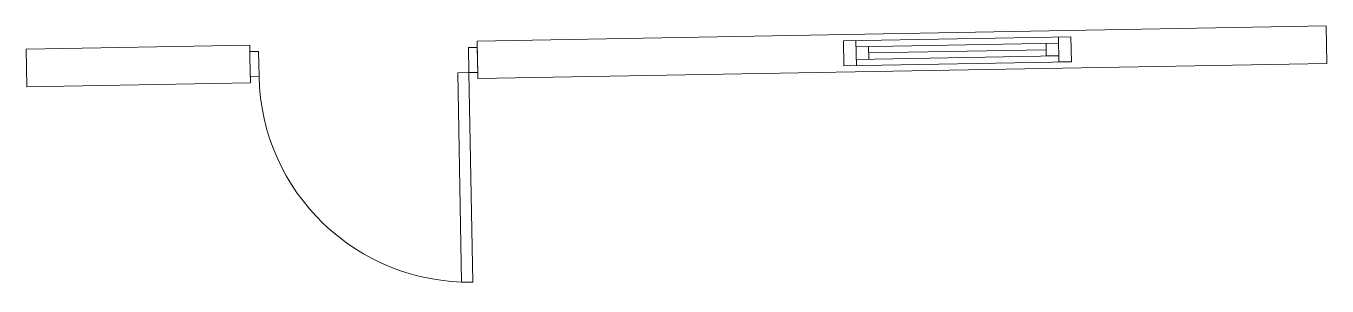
# Model space of a CAD drawing. Header units: millimetres. Extents: x 9 to 5213, y -870 to 173.
import ezdxf

# ---------------------------------------------------------------- set-up
doc = ezdxf.new("R2010")
doc.units = ezdxf.units.MM
doc.header["$LTSCALE"] = 50
doc.header["$PDMODE"] = 1
doc.header["$PDSIZE"] = -2
doc.layers.add('None', color=7, linetype='Continuous', lineweight=5)
doc.layers.add('NonPlot', color=7, linetype='Continuous', lineweight=5)

# ---------------------------------------------------------------- blocks, each defined once
blk = doc.blocks.new('Group')
at = {"layer": 'None', "color": 7, "linetype": 'Continuous', "lineweight": 5, "transparency": 33554687}
for p, q in [((-455, 50), (-455, -50)), ((455, 50), (455, -50))]:
    blk.add_line(p, q, dxfattribs=at)
blk = doc.blocks.new('Group-1')
at = {"color": 255, "linetype": 'Continuous', "lineweight": 5, "transparency": 33554687}
for points in [[(-455, 50), (-420, 50), (-420, -50), (-455, -50)], [(420, 50), (455, 50), (455, -50), (420, -50)]]:
    blk.add_wipeout(points, dxfattribs=at).dxf.layer = 'None'
at = {"layer": 'None', "color": 7, "linetype": 'Continuous', "lineweight": 5, "transparency": 33554687, "flags": 128}
for points in [[(-455, 50), (-420, 50), (-420, -50), (-455, -50)], [(420, 50), (455, 50), (455, -50), (420, -50)]]:
    blk.add_lwpolyline(points, close=True, dxfattribs=at)
blk = doc.blocks.new('Group-2')
at = {"layer": 'None', "color": 7, "transparency": 33554687}
blk.add_blockref('Group', (0, 0), dxfattribs=at)
blk.add_blockref('Group-1', (0, 0), dxfattribs=at)
at = {"layer": 'None', "color": 7, "linetype": 'Continuous', "lineweight": 5, "transparency": 33554687}
for p, q in [((-455, 50), (-420, 50)), ((-420, 50), (-420, -50)), ((455, 50), (420, 50)), ((420, 50), (420, -50)), ((-455, -50), (-420, -50)), ((455, -50), (420, -50))]:
    blk.add_line(p, q, dxfattribs=at)
blk = doc.blocks.new('Group-3')
at = {"color": 255, "linetype": 'Continuous', "lineweight": 5, "transparency": 33554687}
blk.add_wipeout([(375.55, -890), (375.55, -50), (420, -50), (420, -890)], dxfattribs=at).dxf.layer = 'None'
at = {"layer": 'None', "color": 7, "linetype": 'Continuous', "lineweight": 5, "transparency": 33554687, "flags": 128}
blk.add_lwpolyline([(375.55, -890), (375.55, -50), (420, -50), (420, -890)], close=True, dxfattribs=at)
blk = doc.blocks.new('Group-4')
at = {"layer": 'None', "color": 7, "transparency": 33554687}
blk.add_blockref('Group-3', (0, 0), dxfattribs=at)
at = {"layer": 'None', "color": 7, "linetype": 'Continuous', "lineweight": 5, "transparency": 33554687}
for p, q in [((375.55, -890), (375.55, -50)), ((375.55, -50), (420, -50)), ((420, -890), (420, -50)), ((375.55, -890), (420, -890))]:
    blk.add_line(p, q, dxfattribs=at)
blk = doc.blocks.new('Group-5')
at = {"layer": 'None', "color": 7, "transparency": 33554687}
blk.add_blockref('Group-4', (0, 0), dxfattribs=at)
blk = doc.blocks.new('door-in-symbol (2D)')
at = {"layer": 'None', "color": 7, "transparency": 33554687}
blk.add_blockref('Group-2', (0, 0), dxfattribs=at)
at = {"layer": 'None', "color": 7, "linetype": 'Continuous', "lineweight": 5, "transparency": 33554687}
blk.add_arc((420, -50), 840, 180, 270, dxfattribs=at)
at = {"layer": 'NonPlot', "color": 7, "linetype": 'Continuous', "lineweight": 5, "transparency": 33554687}
for p in [(-455, 0), (455, 0)]:
    blk.add_point(p, dxfattribs=at)
at = {"layer": 'None', "color": 7, "transparency": 33554687}
blk.add_blockref('Group-5', (0, 0), dxfattribs=at)
blk = doc.blocks.new('Rosetta-Door-Sym (2D)')
at = {"layer": 'None', "color": 7, "transparency": 33554687}
blk.add_blockref('door-in-symbol (2D)', (0, 0), dxfattribs=at)
blk = doc.blocks.new('Group-6')
at = {"layer": 'None', "color": 7, "linetype": 'Continuous', "lineweight": 5, "transparency": 33554687}
for p, q in [((1813.9, 111.7), (5210.7, 172.7)), ((5210.7, 172.7), (5213.3, 22.8)), ((1813.9, 111.7), (1816.6, -38.3)), ((9.2, 79.2), (904, 95.3)), ((9.2, 79.2), (11.8, -70.7)), ((906.7, -54.7), (904, 95.3)), ((1816.6, -38.3), (5213.3, 22.8)), ((11.8, -70.7), (906.7, -54.7))]:
    blk.add_line(p, q, dxfattribs=at)
blk = doc.blocks.new('Group-7')
at = {"layer": 'None', "color": 7, "transparency": 33554687}
blk.add_blockref('Group-6', (0, 0), dxfattribs=at)
blk = doc.blocks.new('Group-8')
at = {"color": 255, "linetype": 'Continuous', "lineweight": 5, "transparency": 33554687}
for points in [[(-455, 50), (-405, 50), (-405, -50), (-455, -50)], [(405, 50), (455, 50), (455, -50), (405, -50)]]:
    blk.add_wipeout(points, dxfattribs=at).dxf.layer = 'None'
at = {"layer": 'None', "color": 7, "linetype": 'Continuous', "lineweight": 5, "transparency": 33554687, "flags": 128}
for points in [[(-455, 50), (-405, 50), (-405, -50), (-455, -50)], [(405, 50), (455, 50), (455, -50), (405, -50)]]:
    blk.add_lwpolyline(points, close=True, dxfattribs=at)
blk = doc.blocks.new('Group-9')
at = {"layer": 'None', "color": 7, "transparency": 33554687}
blk.add_blockref('Group-8', (0, 0), dxfattribs=at)
at = {"layer": 'None', "color": 7, "linetype": 'Continuous', "lineweight": 5, "transparency": 33554687}
for p, q in [((-455, 50), (-405, 50)), ((-405, 50), (-405, -50)), ((455, 50), (405, 50)), ((405, 50), (405, -50)), ((-455, -50), (-405, -50)), ((455, -50), (405, -50))]:
    blk.add_line(p, q, dxfattribs=at)
blk = doc.blocks.new('Group-10')
at = {"layer": 'None', "color": 7, "linetype": 'Continuous', "lineweight": 5, "transparency": 33554687}
for p, q in [((-405, 25), (-405, -25)), ((405, 25), (405, -25))]:
    blk.add_line(p, q, dxfattribs=at)
blk = doc.blocks.new('Group-11')
at = {"color": 255, "linetype": 'Continuous', "lineweight": 5, "transparency": 33554687}
for points in [[(-405, 25), (-355, 25), (-355, -25), (-405, -25)], [(355, 25), (405, 25), (405, -25), (355, -25)]]:
    blk.add_wipeout(points, dxfattribs=at).dxf.layer = 'None'
at = {"layer": 'None', "color": 7, "linetype": 'Continuous', "lineweight": 5, "transparency": 33554687, "flags": 128}
for points in [[(-405, 25), (-355, 25), (-355, -25), (-405, -25)], [(355, 25), (405, 25), (405, -25), (355, -25)]]:
    blk.add_lwpolyline(points, close=True, dxfattribs=at)
blk = doc.blocks.new('Group-12')
at = {"layer": 'None', "color": 7, "transparency": 33554687}
blk.add_blockref('Group-10', (0, 0), dxfattribs=at)
blk.add_blockref('Group-11', (0, 0), dxfattribs=at)
at = {"layer": 'None', "color": 7, "linetype": 'Continuous', "lineweight": 5, "transparency": 33554687}
for p, q in [((-405, 25), (-355, 25)), ((-355, 25), (-355, -25)), ((405, 25), (355, 25)), ((355, 25), (355, -25)), ((-405, -25), (-355, -25)), ((405, -25), (355, -25))]:
    blk.add_line(p, q, dxfattribs=at)
blk = doc.blocks.new('Group-13')
at = {"color": 255, "linetype": 'Continuous', "lineweight": 5, "transparency": 33554687}
blk.add_wipeout([(-405, 25), (405, 25), (405, -25), (-405, -25)], dxfattribs=at).dxf.layer = 'None'
at = {"layer": 'None', "color": 7, "linetype": 'Continuous', "lineweight": 5, "transparency": 33554687}
for p, q in [((-405, 25), (405, 25)), ((-405, -25), (405, -25))]:
    blk.add_line(p, q, dxfattribs=at)
at = {"layer": 'None', "color": 7, "transparency": 33554687}
blk.add_blockref('Group-12', (0, 0), dxfattribs=at)
at = {"layer": 'None', "color": 7, "linetype": 'Continuous', "lineweight": 5, "transparency": 33554687}
blk.add_line((-355, 0), (355, 0), dxfattribs=at)
blk = doc.blocks.new('window-in-symbol (2D)')
at = {"color": 255, "linetype": 'Continuous', "lineweight": 5, "transparency": 33554687}
blk.add_wipeout([(-455, 50), (455, 50), (455, -50), (-455, -50)], dxfattribs=at).dxf.layer = 'None'
at = {"layer": 'None', "color": 7, "linetype": 'Continuous', "lineweight": 5, "transparency": 33554687}
for p, q in [((-455, 50), (455, 50)), ((-455, -50), (455, -50))]:
    blk.add_line(p, q, dxfattribs=at)
at = {"layer": 'None', "color": 7, "transparency": 33554687}
blk.add_blockref('Group-9', (0, 0), dxfattribs=at)
at = {"layer": 'NonPlot', "color": 7, "linetype": 'Continuous', "lineweight": 5, "transparency": 33554687}
for p in [(-455, 0), (455, 0)]:
    blk.add_point(p, dxfattribs=at)
at = {"layer": 'None', "color": 7, "transparency": 33554687}
blk.add_blockref('Group-13', (0, 0), dxfattribs=at)
blk = doc.blocks.new('Rosetta-Window-Sym (2D)')
at = {"layer": 'None', "color": 7, "transparency": 33554687}
blk.add_blockref('window-in-symbol (2D)', (0, 0), dxfattribs=at)

msp = doc.modelspace()

# ---------------------------------------------------------------- wipeouts: each hides what was drawn before it
at = {"color": 255, "linetype": 'Continuous', "lineweight": 5, "transparency": 33554687}
for points in [[(1813.9, 111.7), (1816.6, -38.3), (5213.3, 22.8), (5210.7, 172.7)], [(9.2, 79.2), (11.8, -70.7), (906.7, -54.7), (904, 95.3)]]:
    msp.add_wipeout(points, dxfattribs=at).dxf.layer = 'None'

# ---------------------------------------------------------------- next in the draw order: linework, layer by layer
at = {"layer": 'None', "color": 7, "linetype": 'Continuous', "lineweight": 5, "transparency": 33554687}
for p, q in [((5210.7, 172.7), (5213.3, 22.8)), ((9.2, 79.2), (11.8, -70.7))]:
    msp.add_line(p, q, dxfattribs=at)

# ---------------------------------------------------------------- next in the draw order: block references
at = {"layer": 'None', "color": 7, "transparency": 33554687, "rotation": 1.029814186690895}
msp.add_blockref('Rosetta-Door-Sym (2D)', (1360.3, 28.5), dxfattribs=at)

# ---------------------------------------------------------------- next in the draw order: linework, layer by layer
at = {"layer": 'None', "color": 7, "linetype": 'Continuous', "lineweight": 5, "transparency": 33554687}
for p, q in [((1813.9, 111.7), (5210.7, 172.7)), ((1813.9, 111.7), (1816.6, -38.3)), ((9.2, 79.2), (904, 95.3)), ((906.7, -54.7), (904, 95.3)), ((1816.6, -38.3), (5213.3, 22.8)), ((11.8, -70.7), (906.7, -54.7))]:
    msp.add_line(p, q, dxfattribs=at)

# ---------------------------------------------------------------- next in the draw order: block references
at = {"layer": 'None', "color": 7, "transparency": 33554687}
msp.add_blockref('Group-7', (0, 0), dxfattribs=at)

# ---------------------------------------------------------------- next in the draw order: block references
at = {"layer": 'None', "color": 7, "transparency": 33554687, "rotation": 1.029814186690895}
msp.add_blockref('Rosetta-Window-Sym (2D)', (3734.9, 71.2, 900), dxfattribs=at)

doc.saveas('drawing.dxf')
